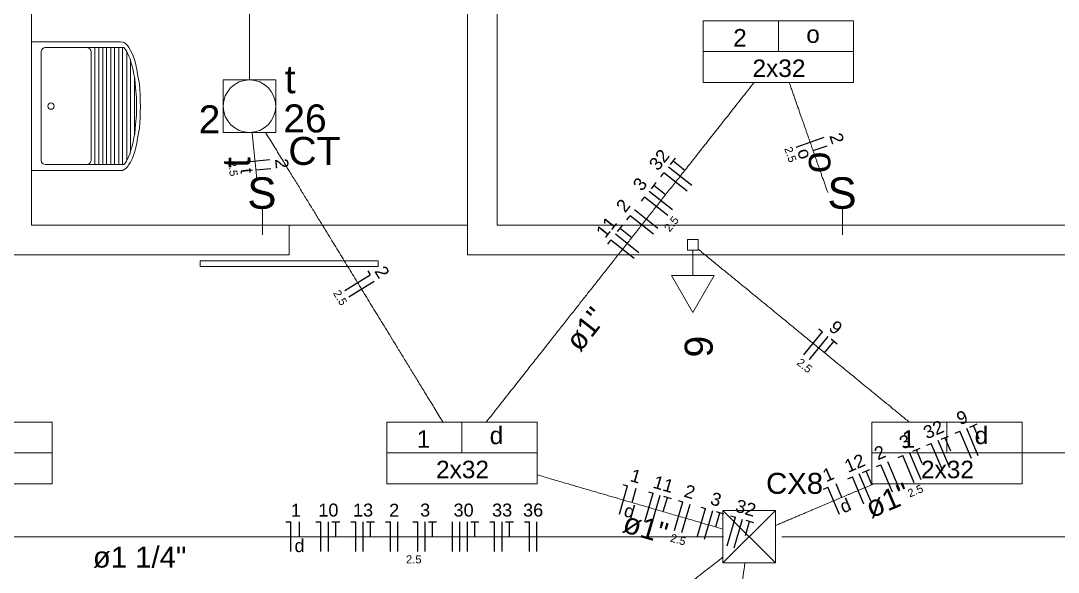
# Model space of a CAD drawing. Header units: millimetres. Extents: x -130 to 1399, y -90 to 1288.
# Drawn here: x 1110.42 to 1115.65, y 1243.82 to 1246.6 of the extents above; entities that cross this region are included whole.
import ezdxf

# ---------------------------------------------------------------- set-up
doc = ezdxf.new("R2010")
doc.units = ezdxf.units.MM
doc.header["$LTSCALE"] = 0.01
for name, color, linetype, lineweight in [('Arquitetura', 134, 'Continuous', 5), ('EL-Condutos', 3, 'Continuous', 13), ('EL-Fios', 9, 'Continuous', 25), ('EL-Textos condutos', 7, 'Continuous', 20), ('EL-Textos fios', 7, 'Continuous', 20), ('EL-Textos pontos', 5, 'Continuous', 20), ('P-SIMBOL', 5, 'Continuous', 5)]:
    doc.layers.add(name, color=color, linetype=linetype, lineweight=lineweight)
doc.styles.add('ARIAL', font='arial.ttf')

msp = doc.modelspace()

# ---------------------------------------------------------------- linework, layer by layer
at = {"layer": 'Arquitetura'}
for p, q in [((1112.8219, 1249.0707), (1112.8219, 1245.5707)), ((1110.4714, 1246.7707), (1110.4714, 1245.5707)), ((1112.6714, 1246.7707), (1112.6714, 1245.4207)), ((1110.4714, 1246.4957), (1110.9199, 1246.4957)), ((1110.4714, 1246.4957), (1110.4714, 1245.8462)), ((1110.5204, 1246.4447), (1110.5204, 1245.8947)), ((1110.5414, 1246.4662), (1110.7509, 1246.4662)), ((1110.9374, 1246.4662), (1110.7509, 1246.4662)), ((1110.7724, 1246.4447), (1110.7724, 1245.8947)), ((1110.7914, 1246.4662), (1110.7914, 1245.8757)), ((1110.8104, 1246.4662), (1110.8104, 1245.8757)), ((1110.8314, 1246.4662), (1110.8314, 1245.8757)), ((1110.8504, 1246.4662), (1110.8504, 1245.8757)), ((1110.8714, 1246.4662), (1110.8714, 1245.8757)), ((1110.8904, 1246.4662), (1110.8904, 1245.8757)), ((1110.9119, 1246.4662), (1110.9119, 1245.8757)), ((1110.9309, 1246.4937), (1110.9199, 1246.4957)), ((1110.9394, 1246.4912), (1110.9309, 1246.4937)), ((1110.9309, 1246.4662), (1110.9309, 1245.8757)), ((1110.9434, 1246.4577), (1110.9374, 1246.4662)), ((1110.9479, 1246.4852), (1110.9394, 1246.4912)), ((1110.9499, 1246.4492), (1110.9434, 1246.4577)), ((1110.9564, 1246.4767), (1110.9479, 1246.4852)), ((1110.9564, 1246.4387), (1110.9499, 1246.4492)), ((1110.9519, 1245.8962), (1110.9519, 1246.4457)), ((1110.9519, 1246.4457), (1110.9519, 1245.8962)), ((1110.9624, 1246.4662), (1110.9564, 1246.4767)), ((1110.9709, 1246.4512), (1110.9624, 1246.4662)), ((1110.9794, 1246.4367), (1110.9709, 1246.4512)), ((1110.9624, 1246.4237), (1110.9564, 1246.4387)), ((1110.9689, 1246.4087), (1110.9624, 1246.4237)), ((1110.9729, 1246.3922), (1110.9689, 1246.4087)), ((1110.9709, 1246.4007), (1110.9709, 1245.9412)), ((1110.9794, 1246.3732), (1110.9729, 1246.3922)), ((1110.9859, 1246.4197), (1110.9794, 1246.4367)), ((1110.9919, 1246.4007), (1110.9859, 1246.4197)), ((1110.9984, 1246.3792), (1110.9919, 1246.4007)), ((1110.9839, 1246.3517), (1110.9794, 1246.3732)), ((1110.9879, 1246.3307), (1110.9839, 1246.3517)), ((1111.0029, 1246.3562), (1110.9984, 1246.3792)), ((1111.0069, 1246.3327), (1111.0029, 1246.3562)), ((1110.9919, 1246.3097), (1110.9879, 1246.3307)), ((1110.9904, 1246.3202), (1110.9904, 1246.0217)), ((1110.9944, 1246.2862), (1110.9919, 1246.3097)), ((1111.0114, 1246.3072), (1111.0069, 1246.3327)), ((1111.0154, 1246.2822), (1111.0114, 1246.3072)), ((1110.9964, 1246.2627), (1110.9944, 1246.2862)), ((1111.0009, 1246.2162), (1110.9964, 1246.2627)), ((1111.0174, 1246.2547), (1111.0154, 1246.2822)), ((1111.0199, 1246.2272), (1111.0174, 1246.2547)), ((1111.0009, 1246.1932), (1111.0009, 1246.2162)), ((1111.0009, 1246.1697), (1111.0009, 1246.1932)), ((1111.0199, 1246.1992), (1111.0199, 1246.2272)), ((1111.0219, 1246.1697), (1111.0199, 1246.1992)), ((1111.0009, 1246.1487), (1111.0009, 1246.1697)), ((1111.0009, 1246.1252), (1111.0009, 1246.1487)), ((1111.0199, 1246.1422), (1111.0219, 1246.1697)), ((1111.0199, 1246.1147), (1111.0199, 1246.1422)), ((1110.9944, 1246.0557), (1110.9964, 1246.0787)), ((1110.9964, 1246.0787), (1111.0009, 1246.1252)), ((1111.0154, 1246.0597), (1111.0174, 1246.0872)), ((1111.0174, 1246.0872), (1111.0199, 1246.1147)), ((1110.9879, 1246.0112), (1110.9919, 1246.0322)), ((1110.9919, 1246.0322), (1110.9944, 1246.0557)), ((1111.0069, 1246.0092), (1111.0114, 1246.0342)), ((1111.0114, 1246.0342), (1111.0154, 1246.0597)), ((1110.9794, 1245.9687), (1110.9839, 1245.9902)), ((1110.9839, 1245.9902), (1110.9879, 1246.0112)), ((1110.9984, 1245.9627), (1111.0029, 1245.9837)), ((1111.0029, 1245.9837), (1111.0069, 1246.0092)), ((1110.9624, 1245.9182), (1110.9689, 1245.9327)), ((1110.9689, 1245.9327), (1110.9729, 1245.9497)), ((1110.9729, 1245.9497), (1110.9794, 1245.9687)), ((1110.9794, 1245.9052), (1110.9859, 1245.9222)), ((1110.9859, 1245.9222), (1110.9919, 1245.9412)), ((1110.9919, 1245.9412), (1110.9984, 1245.9627)), ((1110.5414, 1245.8757), (1110.7509, 1245.8757)), ((1110.9374, 1245.8757), (1110.7509, 1245.8757)), ((1110.9374, 1245.8757), (1110.9434, 1245.8822)), ((1110.9434, 1245.8822), (1110.9499, 1245.8927)), ((1110.9499, 1245.8927), (1110.9564, 1245.9032)), ((1110.9564, 1245.9032), (1110.9624, 1245.9182)), ((1110.9564, 1245.8652), (1110.9624, 1245.8757)), ((1110.9624, 1245.8757), (1110.9709, 1245.8882)), ((1110.9709, 1245.8882), (1110.9794, 1245.9052)), ((1110.4714, 1245.8462), (1110.9199, 1245.8462)), ((1110.9199, 1245.8462), (1110.9309, 1245.8462)), ((1110.9309, 1245.8462), (1110.9394, 1245.8502)), ((1110.9394, 1245.8502), (1110.9479, 1245.8567)), ((1110.9479, 1245.8567), (1110.9564, 1245.8652)), ((1111.7719, 1245.5707), (1111.7719, 1245.4207)), ((1111.7719, 1245.5707), (1112.6714, 1245.5707))]:
    msp.add_line(p, q, dxfattribs=at)
at = {"layer": 'Arquitetura', "linetype": 'Continuous'}
for p, q in [((1111.7719, 1245.5707), (1110.4714, 1245.5707)), ((1117.5864, 1245.5707), (1112.8219, 1245.5707)), ((1111.7719, 1245.4207), (1110.2564, 1245.4207)), ((1117.5864, 1245.4207), (1112.6714, 1245.4207))]:
    msp.add_line(p, q, dxfattribs=at)
at = {"layer": 'Arquitetura'}
msp.add_lwpolyline([(1112.2214, 1245.3907), (1112.2214, 1245.3607), (1111.3219, 1245.3607), (1111.3219, 1245.3907), (1112.2214, 1245.3907)], dxfattribs=at)
for centre, radius, start, end in [((1110.5404, 1246.4462), 0.0201, 90, 180), ((1110.7484, 1246.4422), 0.0239, 6.5549, 86.2395), ((1110.5699, 1246.1707), 0.0159, 90, 180), ((1110.5699, 1246.1707), 0.0159, 0, 90), ((1110.5699, 1246.1707), 0.0159, 180, 270), ((1110.5699, 1246.1707), 0.0159, 270, 0), ((1110.5404, 1245.8957), 0.0201, 180, 270), ((1110.7479, 1245.9002), 0.0248, 274.422, 346.786)]:
    msp.add_arc(centre, radius, start, end, dxfattribs=at)
at = {"layer": 'EL-Condutos', "linetype": 'Continuous'}
for points in [[(1111.5714, 1247.8627), (1111.5714, 1247.7908), (1111.5714, 1247.7231), (1111.5714, 1247.6592), (1111.5714, 1247.5988), (1111.5714, 1247.5417), (1111.5714, 1247.4875), (1111.5714, 1247.4359), (1111.5714, 1247.3867), (1111.5714, 1247.3395), (1111.5714, 1247.2941), (1111.5714, 1247.2501), (1111.5714, 1247.2074), (1111.5714, 1247.1655), (1111.5714, 1247.1242), (1111.5714, 1247.0832), (1111.5714, 1247.0422), (1111.5714, 1247.0009), (1111.5714, 1246.959), (1111.5714, 1246.9162), (1111.5714, 1246.8723), (1111.5714, 1246.8268), (1111.5714, 1246.7797), (1111.5714, 1246.7304), (1111.5714, 1246.6789), (1111.5714, 1246.6247), (1111.5714, 1246.5675), (1111.5714, 1246.5071), (1111.5714, 1246.4432), (1111.5714, 1246.3755), (1111.5714, 1246.3037)], [(1114.118, 1246.289), (1114.056, 1246.2104), (1113.9975, 1246.1363), (1113.9422, 1246.0663), (1113.89, 1246.0001), (1113.8406, 1245.9374), (1113.7936, 1245.8779), (1113.7489, 1245.8213), (1113.7062, 1245.7672), (1113.6653, 1245.7154), (1113.6259, 1245.6654), (1113.5878, 1245.6171), (1113.5506, 1245.57), (1113.5142, 1245.5239), (1113.4783, 1245.4784), (1113.4427, 1245.4332), (1113.4071, 1245.3881), (1113.3712, 1245.3426), (1113.3348, 1245.2965), (1113.2976, 1245.2494), (1113.2595, 1245.201), (1113.2201, 1245.1511), (1113.1791, 1245.0992), (1113.1365, 1245.0452), (1113.0918, 1244.9885), (1113.0448, 1244.929), (1112.9954, 1244.8663), (1112.9431, 1244.8002), (1112.8879, 1244.7302), (1112.8294, 1244.656), (1112.7674, 1244.5774)], [(1114.296, 1246.2904), (1114.3045, 1246.2661), (1114.3127, 1246.2428), (1114.3205, 1246.2205), (1114.328, 1246.1991), (1114.3352, 1246.1786), (1114.3421, 1246.1587), (1114.3488, 1246.1396), (1114.3553, 1246.1211), (1114.3616, 1246.1031), (1114.3677, 1246.0857), (1114.3737, 1246.0686), (1114.3795, 1246.0519), (1114.3852, 1246.0355), (1114.3909, 1246.0193), (1114.3965, 1246.0033), (1114.4021, 1245.9873), (1114.4077, 1245.9714), (1114.4133, 1245.9554), (1114.4189, 1245.9393), (1114.4246, 1245.923), (1114.4304, 1245.9065), (1114.4363, 1245.8896), (1114.4424, 1245.8724), (1114.4485, 1245.8547), (1114.4549, 1245.8365), (1114.4615, 1245.8177), (1114.4683, 1245.7982), (1114.4754, 1245.778), (1114.4827, 1245.7571), (1114.4904, 1245.7352)], [(1111.5848, 1246.0378), (1111.5858, 1246.028), (1111.5868, 1246.0184), (1111.5877, 1246.0091), (1111.5886, 1246), (1111.5895, 1245.9911), (1111.5904, 1245.9825), (1111.5913, 1245.974), (1111.5921, 1245.9657), (1111.5929, 1245.9576), (1111.5937, 1245.9496), (1111.5945, 1245.9418), (1111.5953, 1245.9342), (1111.596, 1245.9266), (1111.5968, 1245.9192), (1111.5975, 1245.9119), (1111.5982, 1245.9047), (1111.599, 1245.8976), (1111.5997, 1245.8906), (1111.6004, 1245.8836), (1111.6011, 1245.8767), (1111.6018, 1245.8699), (1111.6024, 1245.863), (1111.6031, 1245.8562), (1111.6038, 1245.8495), (1111.6045, 1245.8427), (1111.6052, 1245.8359), (1111.6059, 1245.8291), (1111.6066, 1245.8223), (1111.6073, 1245.8155), (1111.6079, 1245.8086)], [(1111.6528, 1246.0379), (1111.6941, 1245.9704), (1111.7332, 1245.9067), (1111.77, 1245.8465), (1111.8049, 1245.7896), (1111.8379, 1245.7357), (1111.8693, 1245.6845), (1111.8992, 1245.6358), (1111.9277, 1245.5892), (1111.955, 1245.5446), (1111.9813, 1245.5016), (1112.0068, 1245.4601), (1112.0316, 1245.4196), (1112.0559, 1245.38), (1112.0798, 1245.341), (1112.1035, 1245.3022), (1112.1272, 1245.2636), (1112.1511, 1245.2247), (1112.1752, 1245.1853), (1112.1998, 1245.1452), (1112.225, 1245.104), (1112.251, 1245.0615), (1112.278, 1245.0175), (1112.3061, 1244.9716), (1112.3355, 1244.9237), (1112.3663, 1244.8734), (1112.3988, 1244.8204), (1112.433, 1244.7646), (1112.4692, 1244.7055), (1112.5075, 1244.6431), (1112.548, 1244.5769)], [(1113.8358, 1245.4491), (1113.8888, 1245.4057), (1113.9389, 1245.3647), (1113.9862, 1245.326), (1114.0308, 1245.2894), (1114.0731, 1245.2548), (1114.1131, 1245.2221), (1114.151, 1245.191), (1114.1872, 1245.1615), (1114.2216, 1245.1332), (1114.2546, 1245.1062), (1114.2863, 1245.0803), (1114.317, 1245.0552), (1114.3467, 1245.0308), (1114.3757, 1245.007), (1114.4043, 1244.9837), (1114.4325, 1244.9606), (1114.4606, 1244.9376), (1114.4888, 1244.9145), (1114.5172, 1244.8912), (1114.5461, 1244.8676), (1114.5756, 1244.8434), (1114.606, 1244.8186), (1114.6373, 1244.7929), (1114.6699, 1244.7662), (1114.704, 1244.7383), (1114.7396, 1244.7092), (1114.777, 1244.6786), (1114.8164, 1244.6463), (1114.8579, 1244.6123), (1114.9019, 1244.5763)], [(1115.471, 1244.4207), (1115.5441, 1244.4207), (1115.6137, 1244.4207), (1115.6801, 1244.4207), (1115.7435, 1244.4207), (1115.8042, 1244.4207), (1115.8624, 1244.4207), (1115.9184, 1244.4207), (1115.9724, 1244.4207), (1116.0247, 1244.4207), (1116.0755, 1244.4207), (1116.1251, 1244.4207), (1116.1737, 1244.4207), (1116.2215, 1244.4207), (1116.2689, 1244.4207), (1116.316, 1244.4207), (1116.3631, 1244.4207), (1116.4104, 1244.4207), (1116.4583, 1244.4207), (1116.5069, 1244.4207), (1116.5564, 1244.4207), (1116.6072, 1244.4207), (1116.6595, 1244.4207), (1116.7136, 1244.4207), (1116.7696, 1244.4207), (1116.8278, 1244.4207), (1116.8885, 1244.4207), (1116.9519, 1244.4207), (1117.0183, 1244.4207), (1117.0879, 1244.4207), (1117.161, 1244.4207)], [(1113.0227, 1244.3101), (1113.0568, 1244.3002), (1113.0896, 1244.2906), (1113.1211, 1244.2814), (1113.1516, 1244.2725), (1113.1811, 1244.2639), (1113.2098, 1244.2556), (1113.2377, 1244.2474), (1113.2651, 1244.2394), (1113.292, 1244.2316), (1113.3185, 1244.2238), (1113.3448, 1244.2162), (1113.371, 1244.2085), (1113.3972, 1244.2009), (1113.4235, 1244.1932), (1113.4501, 1244.1854), (1113.4771, 1244.1776), (1113.5046, 1244.1696), (1113.5326, 1244.1614), (1113.5615, 1244.153), (1113.5911, 1244.1443), (1113.6218, 1244.1353), (1113.6536, 1244.1261), (1113.6865, 1244.1165), (1113.7209, 1244.1064), (1113.7567, 1244.096), (1113.7941, 1244.0851), (1113.8332, 1244.0737), (1113.8741, 1244.0617), (1113.917, 1244.0492), (1113.962, 1244.0361)], [(1114.2265, 1244.0541), (1114.2495, 1244.0639), (1114.2718, 1244.0733), (1114.2932, 1244.0824), (1114.3139, 1244.0911), (1114.3338, 1244.0996), (1114.3531, 1244.1078), (1114.3718, 1244.1157), (1114.3899, 1244.1233), (1114.4075, 1244.1308), (1114.4245, 1244.138), (1114.4411, 1244.145), (1114.4573, 1244.1519), (1114.4731, 1244.1586), (1114.4885, 1244.1651), (1114.5037, 1244.1715), (1114.5186, 1244.1779), (1114.5333, 1244.1841), (1114.5479, 1244.1902), (1114.5623, 1244.1963), (1114.5766, 1244.2024), (1114.5908, 1244.2084), (1114.6051, 1244.2145), (1114.6194, 1244.2205), (1114.6338, 1244.2266), (1114.6483, 1244.2328), (1114.6629, 1244.239), (1114.6778, 1244.2453), (1114.6929, 1244.2517), (1114.7082, 1244.2582), (1114.7239, 1244.2648)], [(1113.9637, 1243.9977), (1113.7544, 1243.9977), (1113.5579, 1243.9977), (1113.3735, 1243.9977), (1113.2002, 1243.9977), (1113.037, 1243.9977), (1112.883, 1243.9977), (1112.7374, 1243.9977), (1112.5992, 1243.9977), (1112.4674, 1243.9977), (1112.3411, 1243.9977), (1112.2195, 1243.9977), (1112.1016, 1243.9977), (1111.9864, 1243.9977), (1111.8731, 1243.9977), (1111.7608, 1243.9977), (1111.6484, 1243.9977), (1111.5351, 1243.9977), (1111.4199, 1243.9977), (1111.302, 1243.9977), (1111.1804, 1243.9977), (1111.0541, 1243.9977), (1110.9223, 1243.9977), (1110.7841, 1243.9977), (1110.6385, 1243.9977), (1110.4845, 1243.9977), (1110.3213, 1243.9977), (1110.148, 1243.9977), (1109.9636, 1243.9977), (1109.7671, 1243.9977), (1109.5578, 1243.9977)], [(1120.257, 1243.9977), (1119.9703, 1243.9977), (1119.7014, 1243.9977), (1119.449, 1243.9977), (1119.2119, 1243.9977), (1118.9889, 1243.9977), (1118.7786, 1243.9977), (1118.5798, 1243.9977), (1118.3912, 1243.9977), (1118.2115, 1243.9977), (1118.0395, 1243.9977), (1117.8739, 1243.9977), (1117.7135, 1243.9977), (1117.557, 1243.9977), (1117.403, 1243.9977), (1117.2504, 1243.9977), (1117.0978, 1243.9977), (1116.9441, 1243.9977), (1116.7878, 1243.9977), (1116.6278, 1243.9977), (1116.4629, 1243.9977), (1116.2916, 1243.9977), (1116.1128, 1243.9977), (1115.9252, 1243.9977), (1115.7275, 1243.9977), (1115.5184, 1243.9977), (1115.2967, 1243.9977), (1115.0612, 1243.9977), (1114.8104, 1243.9977), (1114.5433, 1243.9977), (1114.2585, 1243.9977)], [(1112.2368, 1242.5483), (1112.314, 1242.6085), (1112.3868, 1242.6654), (1112.4556, 1242.7191), (1112.5208, 1242.77), (1112.5825, 1242.8182), (1112.6412, 1242.864), (1112.6972, 1242.9077), (1112.7508, 1242.9495), (1112.8022, 1242.9897), (1112.8519, 1243.0285), (1112.9001, 1243.0661), (1112.9472, 1243.1029), (1112.9935, 1243.139), (1113.0392, 1243.1747), (1113.0848, 1243.2103), (1113.1305, 1243.246), (1113.1766, 1243.282), (1113.2236, 1243.3186), (1113.2716, 1243.3561), (1113.321, 1243.3947), (1113.3721, 1243.4346), (1113.4253, 1243.4761), (1113.4808, 1243.5194), (1113.539, 1243.5649), (1113.6002, 1243.6127), (1113.6648, 1243.663), (1113.7329, 1243.7163), (1113.805, 1243.7725), (1113.8814, 1243.8322), (1113.9624, 1243.8954)], [(1114.0727, 1243.8645), (1114.0556, 1243.7394), (1114.0428, 1243.6255), (1114.0342, 1243.5223), (1114.0295, 1243.4292), (1114.0289, 1243.3455), (1114.0321, 1243.2706), (1114.0389, 1243.2039), (1114.0495, 1243.1449), (1114.0635, 1243.0929), (1114.081, 1243.0473), (1114.1017, 1243.0075), (1114.1257, 1242.9729), (1114.1527, 1242.9429), (1114.1828, 1242.9169), (1114.2157, 1242.8943), (1114.2514, 1242.8744), (1114.2898, 1242.8568), (1114.3308, 1242.8407), (1114.3742, 1242.8255), (1114.42, 1242.8107), (1114.4681, 1242.7957), (1114.5183, 1242.7798), (1114.5705, 1242.7625), (1114.6247, 1242.743), (1114.6807, 1242.7209), (1114.7384, 1242.6956), (1114.7978, 1242.6663), (1114.8586, 1242.6326), (1114.9209, 1242.5937), (1114.9845, 1242.5492)]]:
    msp.add_spline(points, degree=3, dxfattribs=at)
at = {"layer": 'EL-Fios'}
for p, q in [((1114.3309, 1245.9639), (1114.4725, 1246.0135)), ((1114.4165, 1245.9463), (1114.4873, 1245.9711)), ((1111.5248, 1245.886), (1111.674, 1245.9011)), ((1113.6974, 1245.877), (1113.7222, 1245.9084)), ((1113.7686, 1245.8462), (1113.7098, 1245.8927)), ((1111.6039, 1245.8489), (1111.6785, 1245.8565)), ((1113.6478, 1245.8142), (1113.6633, 1245.8338)), ((1113.7811, 1245.7409), (1113.6633, 1245.8338)), ((1113.8043, 1245.7704), (1113.6865, 1245.8633)), ((1113.6003, 1245.7541), (1113.6251, 1245.7855)), ((1113.6716, 1245.7233), (1113.6127, 1245.7698)), ((1113.5508, 1245.6912), (1113.5663, 1245.7109)), ((1113.684, 1245.618), (1113.5663, 1245.7109)), ((1113.7073, 1245.6474), (1113.5895, 1245.7403)), ((1113.477, 1245.5977), (1113.4925, 1245.6174)), ((1113.6102, 1245.5244), (1113.4925, 1245.6174)), ((1113.6335, 1245.5539), (1113.5157, 1245.6468)), ((1113.4295, 1245.5376), (1113.4543, 1245.569)), ((1113.5008, 1245.5068), (1113.4419, 1245.5533)), ((1113.5364, 1245.4309), (1113.4187, 1245.5238)), ((1113.38, 1245.4748), (1113.3954, 1245.4944)), ((1113.5132, 1245.4015), (1113.3954, 1245.4944)), ((1112.0534, 1245.2405), (1112.1813, 1245.3189)), ((1112.1683, 1245.3402), (1112.1813, 1245.3189)), ((1112.073, 1245.2085), (1112.2009, 1245.2869)), ((1114.3694, 1244.9153), (1114.4644, 1245.0314)), ((1114.4451, 1245.0472), (1114.4644, 1245.0314)), ((1114.3984, 1244.8916), (1114.4935, 1245.0076)), ((1114.475, 1244.9258), (1114.5225, 1244.9839)), ((1114.507, 1244.9965), (1114.538, 1244.9712)), ((1115.208, 1244.5514), (1115.2449, 1244.567)), ((1115.2557, 1244.4901), (1115.2264, 1244.5592)), ((1115.0638, 1244.4903), (1115.1006, 1244.5059)), ((1115.1344, 1244.5202), (1115.1574, 1244.5299)), ((1115.2159, 1244.3918), (1115.1574, 1244.5299)), ((1115.2504, 1244.4064), (1115.1919, 1244.5445)), ((1114.9901, 1244.4591), (1115.0132, 1244.4688)), ((1115.0717, 1244.3307), (1115.0132, 1244.4688)), ((1115.1062, 1244.3453), (1115.0477, 1244.4834)), ((1115.1115, 1244.429), (1115.0822, 1244.4981)), ((1114.8459, 1244.398), (1114.8689, 1244.4077)), ((1114.9275, 1244.2696), (1114.8689, 1244.4077)), ((1114.962, 1244.2842), (1114.9035, 1244.4223)), ((1114.9196, 1244.4292), (1114.9564, 1244.4448)), ((1114.9673, 1244.3679), (1114.938, 1244.437)), ((1114.7362, 1244.3515), (1114.7592, 1244.3612)), ((1114.8178, 1244.2231), (1114.7592, 1244.3612)), ((1114.8523, 1244.2377), (1114.7938, 1244.3759)), ((1114.592, 1244.2904), (1114.615, 1244.3001)), ((1114.6735, 1244.162), (1114.615, 1244.3001)), ((1114.7081, 1244.1766), (1114.6496, 1244.3148)), ((1114.6657, 1244.3216), (1114.7025, 1244.3372)), ((1114.7133, 1244.2603), (1114.6841, 1244.3294)), ((1113.4385, 1244.1107), (1113.4805, 1244.2547)), ((1113.4565, 1244.2617), (1113.4805, 1244.2547)), ((1114.4687, 1244.2382), (1114.4918, 1244.2479)), ((1114.5503, 1244.1098), (1114.4918, 1244.2479)), ((1114.5623, 1244.1964), (1114.5331, 1244.2654)), ((1113.5026, 1244.1701), (1113.5236, 1244.2421)), ((1113.567, 1244.0732), (1113.609, 1244.2172)), ((1113.585, 1244.2242), (1113.609, 1244.2172)), ((1113.603, 1244.0627), (1113.645, 1244.2067)), ((1113.66, 1244.1242), (1113.681, 1244.1962)), ((1113.6618, 1244.2018), (1113.7002, 1244.1906)), ((1113.7174, 1244.0293), (1113.7594, 1244.1733)), ((1113.7354, 1244.1803), (1113.7594, 1244.1733)), ((1113.7534, 1244.0188), (1113.7954, 1244.1628)), ((1113.8318, 1243.996), (1113.8738, 1244.14)), ((1113.8498, 1244.147), (1113.8738, 1244.14)), ((1113.8678, 1243.9855), (1113.9098, 1244.1295)), ((1113.9248, 1244.047), (1113.9458, 1244.1189)), ((1113.9266, 1244.1246), (1113.965, 1244.1133)), ((1113.9821, 1243.9521), (1114.0241, 1244.0961)), ((1114.0001, 1244.1031), (1114.0241, 1244.0961)), ((1111.7545, 1244.0727), (1111.7795, 1244.0727)), ((1111.7795, 1243.9227), (1111.7795, 1244.0727)), ((1111.8244, 1243.9977), (1111.8244, 1244.0727)), ((1111.9072, 1244.0727), (1111.9322, 1244.0727)), ((1111.9322, 1243.9227), (1111.9322, 1244.0727)), ((1111.9697, 1243.9227), (1111.9697, 1244.0727)), ((1111.9872, 1244.0727), (1112.0272, 1244.0727)), ((1112.0072, 1243.9977), (1112.0072, 1244.0727)), ((1112.0825, 1244.0727), (1112.1075, 1244.0727)), ((1112.1075, 1243.9227), (1112.1075, 1244.0727)), ((1112.145, 1243.9227), (1112.145, 1244.0727)), ((1112.1625, 1244.0727), (1112.2025, 1244.0727)), ((1112.1825, 1243.9977), (1112.1825, 1244.0727)), ((1112.2579, 1244.0727), (1112.2829, 1244.0727)), ((1112.2829, 1243.9227), (1112.2829, 1244.0727)), ((1112.3204, 1243.9227), (1112.3204, 1244.0727)), ((1112.3958, 1244.0727), (1112.4208, 1244.0727)), ((1112.4208, 1243.9227), (1112.4208, 1244.0727)), ((1112.4583, 1243.9227), (1112.4583, 1244.0727)), ((1112.4758, 1244.0727), (1112.5158, 1244.0727)), ((1112.4958, 1243.9977), (1112.4958, 1244.0727)), ((1112.5962, 1243.9227), (1112.5962, 1244.0727)), ((1112.6337, 1243.9227), (1112.6337, 1244.0727)), ((1112.6712, 1243.9227), (1112.6712, 1244.0727)), ((1112.6887, 1244.0727), (1112.7287, 1244.0727)), ((1112.7087, 1243.9977), (1112.7087, 1244.0727)), ((1112.7841, 1244.0727), (1112.8091, 1244.0727)), ((1112.8091, 1243.9227), (1112.8091, 1244.0727)), ((1112.8466, 1243.9227), (1112.8466, 1244.0727)), ((1112.8641, 1244.0727), (1112.9041, 1244.0727)), ((1112.8841, 1243.9977), (1112.8841, 1244.0727)), ((1112.9594, 1244.0727), (1112.9844, 1244.0727)), ((1112.9844, 1243.9227), (1112.9844, 1244.0727)), ((1113.0219, 1243.9227), (1113.0219, 1244.0727)), ((1114.0181, 1243.9416), (1114.0601, 1244.0856)), ((1114.0751, 1244.0031), (1114.0961, 1244.0751)), ((1114.0769, 1244.0807), (1114.1153, 1244.0695))]:
    msp.add_line(p, q, dxfattribs=at)
at = {"layer": 'P-SIMBOL'}
for p, q in [((1113.8624, 1246.6014), (1113.8624, 1246.2901)), ((1113.8624, 1246.6014), (1114.6209, 1246.6014)), ((1114.2417, 1246.4457), (1114.2417, 1246.6014)), ((1114.6209, 1246.6014), (1114.6209, 1246.2901)), ((1113.8624, 1246.4457), (1114.6209, 1246.4457)), ((1111.4389, 1246.3032), (1111.7039, 1246.3032)), ((1111.4389, 1246.3032), (1111.4389, 1246.0382)), ((1111.7039, 1246.3032), (1111.7039, 1246.0382)), ((1113.8624, 1246.2901), (1114.6209, 1246.2901)), ((1111.4389, 1246.0382), (1111.7039, 1246.0382)), ((1111.637, 1245.6492), (1111.637, 1245.5207)), ((1114.5655, 1245.6492), (1114.5655, 1245.5207)), ((1113.7829, 1245.4972), (1113.836, 1245.4972)), ((1113.7829, 1245.4442), (1113.7829, 1245.4972)), ((1113.836, 1245.4972), (1113.836, 1245.4442)), ((1113.836, 1245.4442), (1113.7829, 1245.4442)), ((1113.8094, 1245.3162), (1113.8094, 1245.4442)), ((1113.8094, 1245.1287), (1113.7012, 1245.3162)), ((1113.7012, 1245.3162), (1113.9177, 1245.3162)), ((1113.9177, 1245.3162), (1113.8094, 1245.1287)), ((1109.8163, 1244.5764), (1110.5748, 1244.5764)), ((1110.5748, 1244.5764), (1110.5748, 1244.265)), ((1112.2645, 1244.5764), (1112.2645, 1244.265)), ((1112.2645, 1244.5764), (1113.023, 1244.5764)), ((1112.6437, 1244.4207), (1112.6437, 1244.5764)), ((1113.023, 1244.5764), (1113.023, 1244.265)), ((1114.7127, 1244.5764), (1114.7127, 1244.265)), ((1114.7127, 1244.5764), (1115.4712, 1244.5764)), ((1115.0919, 1244.4207), (1115.0919, 1244.5764)), ((1115.4712, 1244.5764), (1115.4712, 1244.265)), ((1109.8163, 1244.4207), (1110.5748, 1244.4207)), ((1112.2645, 1244.4207), (1113.023, 1244.4207)), ((1114.7127, 1244.4207), (1115.4712, 1244.4207)), ((1109.8163, 1244.265), (1110.5748, 1244.265)), ((1112.2645, 1244.265), (1113.023, 1244.265)), ((1114.7127, 1244.265), (1115.4712, 1244.265)), ((1113.961, 1244.1302), (1114.226, 1244.1302)), ((1113.961, 1244.1302), (1113.961, 1243.8652)), ((1113.961, 1244.1302), (1114.226, 1243.8652)), ((1114.226, 1244.1302), (1113.961, 1243.8652)), ((1114.226, 1244.1302), (1114.226, 1243.8652)), ((1113.961, 1243.8652), (1114.226, 1243.8652))]:
    msp.add_line(p, q, dxfattribs=at)
msp.add_circle((1111.5714, 1246.1707), 0.1325, dxfattribs=at)

# ---------------------------------------------------------------- texts
at = {"layer": 'EL-Textos condutos', "char_height": 0.1059, "width": 0.38124, "attachment_point": 8, "line_spacing_factor": 0.798, "style": 'ARIAL'}
for insert, rotation in [((1113.3123, 1245.0118), 51.7209), ((1114.8141, 1244.1303), 22.9584), ((1113.5555, 1243.9892), 343.7337)]:
    msp.add_mtext('ø1"', dxfattribs=dict(at, insert=insert, rotation=rotation))
at = {"layer": 'EL-Textos condutos', "insert": (1111.0168, 1243.8391), "char_height": 0.1059, "width": 0.88956, "attachment_point": 8, "line_spacing_factor": 0.798, "style": 'ARIAL'}
msp.add_mtext('ø1 1/4"', dxfattribs=at)
at = {"layer": 'EL-Textos fios', "attachment_point": 8, "line_spacing_factor": 0.798, "style": 'ARIAL'}
for s, insert, char_height, width, rotation in [('2', (1114.5056, 1245.9972), 0.0653, 0.078366, 289.2921), ('32', (1113.6658, 1245.8795), 0.06531, 0.156732, 51.7209), ('2.5', (1114.2829, 1245.9196), 0.04059, 0.146142, 289.2921), ('o', (1114.3426, 1245.9202), 0.0653, 0.078366, 289.2921), ('2.5', (1111.4676, 1245.854), 0.04059, 0.146142, 275.7646), ('2', (1111.7027, 1245.8778), 0.0653, 0.078366, 275.7646), ('t', (1111.5257, 1245.8408), 0.0653, 0.078366, 275.7646), ('3', (1113.5688, 1245.7565), 0.0653, 0.078366, 51.7209), ('2', (1113.4833, 1245.6485), 0.0653, 0.078366, 51.7209), ('2.5', (1113.7177, 1245.5634), 0.04059, 0.146142, 51.7209), ('11', (1113.3983, 1245.54), 0.06531, 0.156732, 51.7209), ('2', (1112.2131, 1245.3164), 0.0653, 0.078366, 301.4961), ('2.5', (1112.0117, 1245.1931), 0.04059, 0.146142, 301.4961), ('9', (1114.5099, 1245.0278), 0.0653, 0.078366, 320.6902), ('2.5', (1114.3602, 1244.845), 0.04059, 0.146142, 320.6902), ('9', (1115.1818, 1244.5685), 0.0653, 0.078366, 22.9584), ('32', (1115.0373, 1244.5075), 0.06531, 0.156732, 22.9584), ('3', (1114.8933, 1244.4465), 0.0653, 0.078366, 22.9584), ('2', (1114.7663, 1244.3925), 0.0653, 0.078366, 22.9584), ('12', (1114.6393, 1244.339), 0.06531, 0.156732, 22.9584), ('1', (1113.5128, 1244.2723), 0.0653, 0.078366, 343.7346), ('11', (1113.6523, 1244.2318), 0.06531, 0.156732, 343.7346), ('1', (1114.5058, 1244.282), 0.0653, 0.078366, 22.9584), ('2', (1113.7848, 1244.1933), 0.0653, 0.078366, 343.7346), ('2.5', (1114.941, 1244.21), 0.04059, 0.146142, 22.9584), ('3', (1113.9173, 1244.1543), 0.0653, 0.078366, 343.7346), ('d', (1114.5928, 1244.124), 0.0653, 0.078366, 22.9584), ('d', (1113.4808, 1244.0948), 0.0653, 0.078366, 343.7346), ('32', (1114.0673, 1244.1108), 0.06531, 0.156732, 343.7346), ('2.5', (1113.7295, 1243.963), 0.04059, 0.146142, 343.7346)]:
    msp.add_mtext(s, dxfattribs=dict(at, insert=insert, char_height=char_height, width=width, rotation=rotation))
for s, insert, char_height, width in [('1', (1111.8058, 1244.0987), 0.0653, 0.078366), ('10', (1111.9698, 1244.0987), 0.06531, 0.156732), ('13', (1112.1448, 1244.0987), 0.06531, 0.156732), ('2', (1112.3018, 1244.0987), 0.0653, 0.078366), ('3', (1112.4583, 1244.0987), 0.0653, 0.078366), ('30', (1112.6523, 1244.0987), 0.06531, 0.156732), ('33', (1112.8468, 1244.0987), 0.06531, 0.156732), ('36', (1113.0033, 1244.0987), 0.06531, 0.156732), ('d', (1111.8243, 1243.9192), 0.0653, 0.078366), ('2.5', (1112.4008, 1243.8625), 0.04059, 0.146142)]:
    msp.add_mtext(s, dxfattribs=dict(at, insert=insert, char_height=char_height, width=width))
at = {"layer": 'EL-Textos pontos', "line_spacing_factor": 0.798, "style": 'ARIAL'}
for s, insert, char_height, width, attachment_point in [('2', (1114.0473, 1246.4717), 0.0882, 0.1059, 8), ('o', (1114.4163, 1246.4887), 0.0882, 0.1059, 8), ('2x32', (1114.2443, 1246.3167), 0.08825, 0.4236, 8), ('t', (1111.7488, 1246.2342), 0.1412, 0.16944, 7), ('2', (1111.3148, 1246.0337), 0.1412, 0.16944, 7), ('26', (1111.7418, 1246.0362), 0.1412, 0.33888, 7), ('CT', (1111.7678, 1245.8722), 0.1412, 0.33888, 7), ('1', (1112.4498, 1244.4467), 0.0882, 0.1059, 8), ('d', (1112.8183, 1244.4637), 0.0882, 0.1059, 8), ('1', (1114.8978, 1244.4467), 0.0882, 0.1059, 8), ('d', (1115.2663, 1244.4637), 0.0882, 0.1059, 8), ('2x32', (1112.6468, 1244.2917), 0.08825, 0.4236, 8), ('2x32', (1115.0948, 1244.2917), 0.08825, 0.4236, 8), ('CX8', (1114.1793, 1244.2126), 0.1059, 0.38124, 7)]:
    msp.add_mtext(s, dxfattribs=dict(at, insert=insert, char_height=char_height, width=width, attachment_point=attachment_point))
at = {"layer": 'EL-Textos pontos', "char_height": 0.1412, "width": 0.16944, "attachment_point": 8, "rotation": 90.0002, "line_spacing_factor": 0.798, "style": 'ARIAL'}
for s, insert in [('o', (1114.5057, 1245.8871)), ('t', (1111.5772, 1245.8871)), ('9', (1113.9117, 1244.9571))]:
    msp.add_mtext(s, dxfattribs=dict(at, insert=insert))
at = {"layer": 'P-SIMBOL', "insert": (1111.5603, 1245.6505), "char_height": 0.1588, "width": 0.19062, "attachment_point": 7, "rotation": 0.0008, "line_spacing_factor": 0.798, "style": 'ARIAL'}
msp.add_mtext('S', dxfattribs=at)
at = {"layer": 'P-SIMBOL', "insert": (1114.4888, 1245.6505), "char_height": 0.1588, "width": 0.19062, "attachment_point": 7, "line_spacing_factor": 0.798, "style": 'ARIAL'}
msp.add_mtext('S', dxfattribs=at)

doc.saveas('drawing.dxf')
